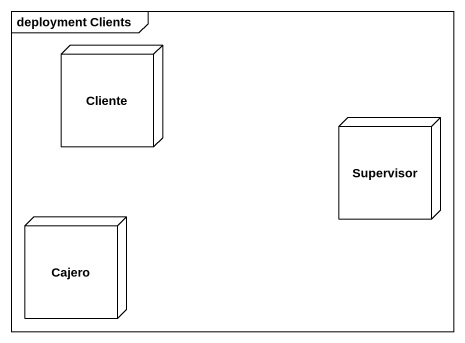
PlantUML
@startuml
mainframe deployment Clients
node Cliente
node Supervisor
node Cajero
@enduml
